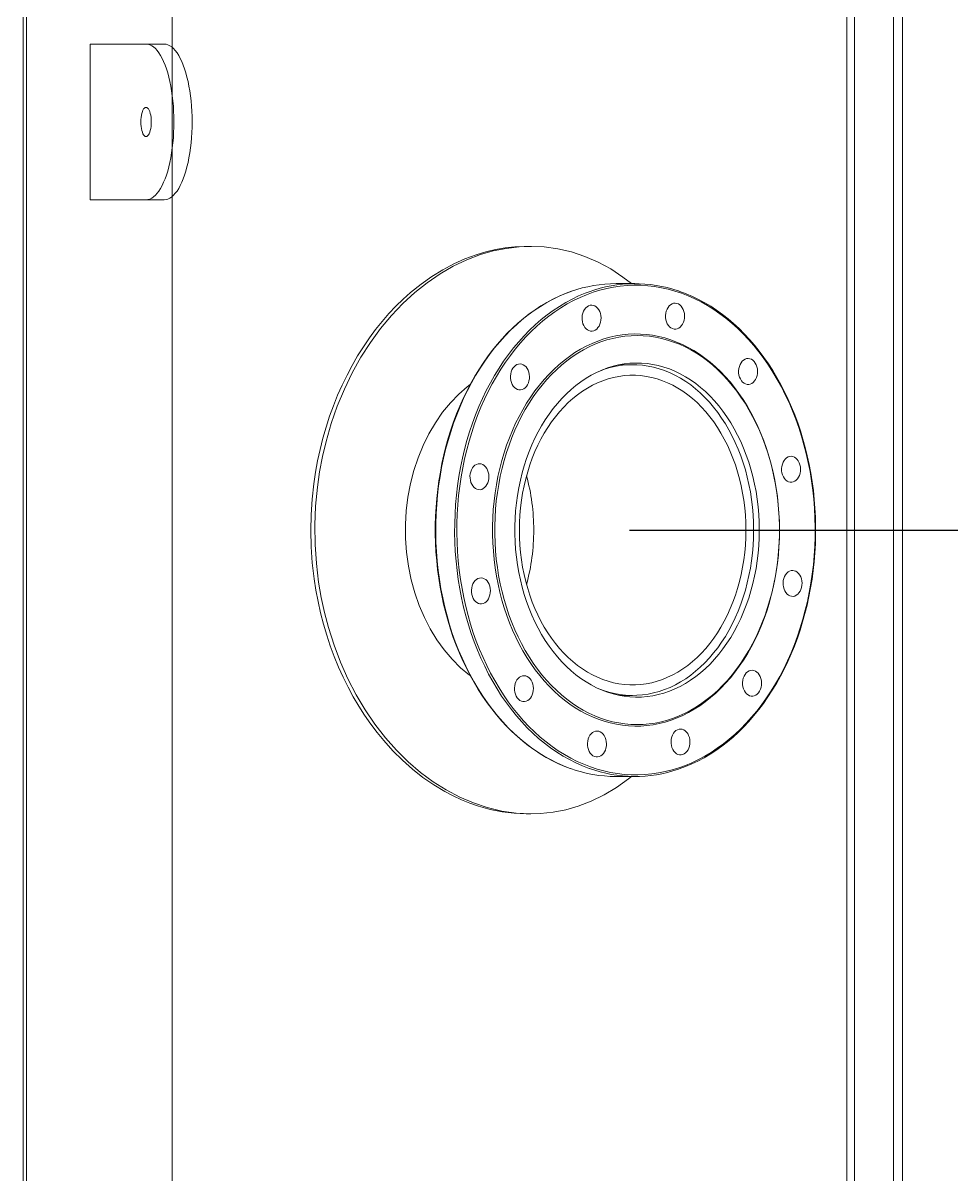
# Model space of a CAD drawing. Header units: inches. Extents: x 0 to 4731, y 0 to 1632.
# Drawn here: x 1205.2 to 1241.01, y 552.18 to 596.59 of the extents above; entities that cross this region are included whole.
import ezdxf

# ---------------------------------------------------------------- set-up
doc = ezdxf.new("R2010")
doc.units = ezdxf.units.IN
doc.header["$LTSCALE"] = 48
doc.header["$MEASUREMENT"] = 0
doc.linetypes.add('CENTER', pattern=[2, 1.25, -0.25, 0.25, -0.25])
doc.layers.add('AM_7', color=142, linetype='CENTER', lineweight=25)
doc.layers.add('Equipment-AM_0', color=7, linetype='Continuous', lineweight=50)

msp = doc.modelspace()

# ---------------------------------------------------------------- linework, layer by layer
at = {"layer": 'AM_7', "ltscale": 0.25}
msp.add_line((1228.585958, 577.045057), (1365.68649, 576.978808), dxfattribs=at)
at = {"layer": 'Equipment-AM_0', "lineweight": 18}
for p, q in [((1205.203773, 509.030171), (1205.203773, 652.530171)), ((1205.334577, 509.030171), (1205.334577, 652.530171)), ((1210.954731, 509.030171), (1210.954731, 652.530171)), ((1236.95446, 522.540429), (1236.95446, 652.530171)), ((1237.253451, 522.42818), (1237.253451, 652.530171)), ((1238.761957, 521.454667), (1238.761957, 652.530171)), ((1239.110139, 521.113867), (1239.110139, 652.530171)), ((1207.794561, 589.780171), (1207.794561, 595.780171)), ((1207.794561, 595.780171), (1209.944769, 595.780171)), ((1210.644955, 595.780171), (1209.944769, 595.780171)), ((1209.944769, 589.780171), (1207.794561, 589.780171)), ((1210.644955, 589.780171), (1209.944769, 589.780171)), ((1224.598182, 587.982473), (1224.525021, 587.981993)), ((1224.525021, 587.981993), (1224.695276, 587.981993)), ((1224.768582, 587.982552), (1224.598182, 587.982552)), ((1224.781198, 587.982556), (1224.610773, 587.982556)), ((1224.781189, 587.982556), (1224.695276, 587.981993)), ((1228.790865, 586.545057), (1228.061484, 586.545057)), ((1228.702249, 583.420057), (1228.204893, 583.420057)), ((1228.204893, 570.670057), (1228.702249, 570.670057)), ((1228.061484, 567.545057), (1228.790865, 567.545057)), ((1224.602165, 566.107559), (1224.606244, 566.107557)), ((1224.77666, 566.107557), (1224.606244, 566.107557))]:
    msp.add_line(p, q, dxfattribs=at)
at = {"layer": 'Equipment-AM_0', "lineweight": 18, "flags": 128}
for points in [[(1209.944769, 595.780171), (1210.018137, 595.773177), (1210.091162, 595.752229), (1210.163506, 595.717423), (1210.234829, 595.668923), (1210.3048, 595.606953), (1210.373092, 595.531805), (1210.439387, 595.443826), (1210.503376, 595.343429), (1210.56476, 595.23108), (1210.623254, 595.107305), (1210.678585, 594.972679), (1210.730494, 594.82783), (1210.778739, 594.673435), (1210.823097, 594.510212), (1210.863359, 594.338923), (1210.899338, 594.160366), (1210.930867, 593.975374), (1210.957798, 593.78481), (1210.980005, 593.589561), (1210.997386, 593.390539), (1211.009859, 593.188671), (1211.017367, 592.984898), (1211.019873, 592.780171), (1211.017367, 592.575443), (1211.009859, 592.371671), (1210.997386, 592.169803), (1210.980005, 591.97078), (1210.957798, 591.775532), (1210.930867, 591.584967), (1210.899338, 591.399976), (1210.863359, 591.221419), (1210.823097, 591.05013), (1210.778739, 590.886907), (1210.730494, 590.732511), (1210.678585, 590.587663), (1210.623254, 590.453037), (1210.56476, 590.329261), (1210.503376, 590.216912), (1210.439387, 590.116515), (1210.373092, 590.028537), (1210.3048, 589.953388), (1210.234829, 589.891419), (1210.163506, 589.842918), (1210.091162, 589.808113), (1210.018137, 589.787164), (1209.944769, 589.780171)], [(1210.644955, 595.780171), (1210.718322, 595.773177), (1210.791348, 595.752229), (1210.863691, 595.717423), (1210.935014, 595.668923), (1211.004985, 595.606953), (1211.073277, 595.531805), (1211.139572, 595.443826), (1211.203561, 595.343429), (1211.264946, 595.23108), (1211.32344, 595.107305), (1211.37877, 594.972679), (1211.430679, 594.82783), (1211.478925, 594.673435), (1211.523282, 594.510212), (1211.563544, 594.338923), (1211.599523, 594.160366), (1211.631052, 593.975374), (1211.657983, 593.78481), (1211.680191, 593.589561), (1211.697572, 593.390539), (1211.710045, 593.188671), (1211.717552, 592.984898), (1211.720058, 592.780171), (1211.717552, 592.575443), (1211.710045, 592.371671), (1211.697572, 592.169803), (1211.680191, 591.97078), (1211.657983, 591.775532), (1211.631052, 591.584967), (1211.599523, 591.399976), (1211.563544, 591.221419), (1211.523282, 591.05013), (1211.478925, 590.886907), (1211.430679, 590.732511), (1211.37877, 590.587663), (1211.32344, 590.453037), (1211.264946, 590.329261), (1211.203561, 590.216912), (1211.139572, 590.116515), (1211.073277, 590.028537), (1211.004985, 589.953388), (1210.935014, 589.891419), (1210.863691, 589.842918), (1210.791348, 589.808113), (1210.718322, 589.787164), (1210.644955, 589.780171)], [(1209.743187, 592.780171), (1209.745669, 592.868165), (1209.753053, 592.953993), (1209.765158, 593.03554), (1209.781686, 593.1108), (1209.802229, 593.177918), (1209.826282, 593.235243), (1209.853253, 593.281362), (1209.882477, 593.31514), (1209.913235, 593.335745), (1209.944769, 593.342671), (1209.976304, 593.335745), (1210.007061, 593.31514), (1210.036285, 593.281362), (1210.063256, 593.235243), (1210.087309, 593.177918), (1210.107852, 593.1108), (1210.12438, 593.03554), (1210.136485, 592.953993), (1210.143869, 592.868165), (1210.146351, 592.780171), (1210.143869, 592.692176), (1210.136485, 592.606349), (1210.12438, 592.524801), (1210.107852, 592.449541), (1210.087309, 592.382423), (1210.063256, 592.325099), (1210.036285, 592.27898), (1210.007061, 592.245201), (1209.976304, 592.224596), (1209.944769, 592.217671), (1209.913235, 592.224596), (1209.882477, 592.245201), (1209.853253, 592.27898), (1209.826282, 592.325099), (1209.802229, 592.382423), (1209.781686, 592.449541), (1209.765158, 592.524801), (1209.753053, 592.606349), (1209.745669, 592.692176), (1209.743187, 592.780171)], [(1224.525021, 587.981993), (1224.154644, 587.965146), (1223.783468, 587.924846), (1223.412718, 587.861216), (1223.039973, 587.773498), (1222.669355, 587.662386), (1222.235173, 587.501141), (1221.806244, 587.307928), (1221.384628, 587.083663), (1220.959582, 586.820914), (1220.544578, 586.526483), (1220.141754, 586.201834), (1219.857037, 585.947094), (1219.57991, 585.677206), (1219.309075, 585.39062), (1219.046997, 585.089657), (1218.795904, 584.777027), (1218.554444, 584.451261), (1218.321552, 584.110523), (1218.099375, 583.757612), (1217.889768, 583.395661), (1217.691587, 583.022914), (1217.504003, 582.637324), (1217.328795, 582.242085), (1217.167392, 581.840667), (1217.018881, 581.431082), (1216.882692, 581.01112), (1216.760157, 580.584309), (1216.652244, 580.154356), (1216.558283, 579.719101), (1216.477985, 579.276224), (1216.412198, 578.829487), (1216.347542, 578.231374), (1216.308942, 577.629177), (1216.296596, 577.025657), (1216.311436, 576.404755), (1216.354058, 575.785423), (1216.424235, 575.170664), (1216.492572, 574.726838), (1216.575248, 574.286984), (1216.672829, 573.848861), (1216.784564, 573.416285), (1216.909316, 572.992923), (1217.047536, 572.57649), (1217.20005, 572.164906), (1217.365613, 571.761778), (1217.542624, 571.370481), (1217.731812, 570.988877), (1217.934225, 570.61509), (1218.14818, 570.252429), (1218.371666, 569.90389), (1218.605663, 569.567535), (1218.851439, 569.241758), (1219.106909, 568.929473), (1219.460445, 568.536475), (1219.829239, 568.16915), (1220.211455, 567.829188), (1220.617739, 567.508863), (1221.036025, 567.219143), (1221.464139, 566.961456), (1221.780802, 566.794685), (1222.101447, 566.645471), (1222.427762, 566.513237), (1222.756903, 566.399309), (1223.212759, 566.272997), (1223.671222, 566.182062), (1224.136973, 566.126382), (1224.602165, 566.107559)], [(1224.695276, 587.981993), (1224.324899, 587.965202), (1223.828048, 587.906094), (1223.331961, 587.805358), (1222.839566, 587.663591), (1222.310951, 587.463152), (1221.789306, 587.214692), (1221.27828, 586.920223), (1220.781522, 586.581754), (1220.30268, 586.201294), (1219.842393, 585.778488), (1219.401704, 585.314557), (1218.9837, 584.812876), (1218.591467, 584.276822), (1218.228093, 583.709771), (1217.893848, 583.11054), (1217.590035, 582.481491), (1217.318746, 581.827052), (1217.082068, 581.151648), (1216.882091, 580.459708), (1216.745642, 579.879165), (1216.634495, 579.289431), (1216.549247, 578.693227), (1216.481527, 577.964872), (1216.452597, 577.229869), (1216.46238, 576.493203), (1216.510802, 575.759856), (1216.597786, 575.034813), (1216.69833, 574.444737), (1216.824349, 573.862176), (1216.975179, 573.289795), (1217.19151, 572.61029), (1217.443592, 571.948668), (1217.729256, 571.309201), (1218.046328, 570.696161), (1218.392638, 570.113821), (1218.769367, 569.561023), (1219.174127, 569.040488), (1219.603743, 568.555479), (1220.055038, 568.10926), (1220.524838, 567.705096), (1221.013203, 567.34344), (1221.518476, 567.024901), (1222.036937, 566.751347), (1222.564867, 566.524645), (1223.098547, 566.346663), (1223.656179, 566.214214), (1224.216945, 566.134318), (1224.77666, 566.107557)], [(1224.799392, 587.982513), (1224.784438, 587.982552), (1224.781189, 587.982556)], [(1228.654419, 586.545057), (1228.328022, 586.800836), (1227.856053, 587.111967), (1227.3677, 587.3765), (1226.86331, 587.594756), (1226.346268, 587.76556), (1225.819962, 587.887739), (1225.287776, 587.960117), (1224.799392, 587.982513)], [(1226.335011, 586.248514), (1226.110421, 586.165219), (1225.869643, 586.063027), (1225.631726, 585.949018), (1225.396984, 585.823339), (1225.165725, 585.686153), (1224.938254, 585.537638), (1224.71487, 585.377987), (1224.495868, 585.207409), (1224.281538, 585.026127), (1224.072162, 584.834379), (1223.868017, 584.632418), (1223.669371, 584.420509), (1223.476486, 584.198931), (1223.289615, 583.967976), (1223.109005, 583.727949), (1222.934891, 583.479165), (1222.767503, 583.221952), (1222.607058, 582.95665), (1222.453767, 582.683606), (1222.307829, 582.40318), (1222.169435, 582.11574), (1222.038765, 581.821664), (1221.915989, 581.521338), (1221.801266, 581.215155), (1221.694746, 580.903518), (1221.596567, 580.586834), (1221.506856, 580.265519), (1221.42573, 579.939992), (1221.353293, 579.61068), (1221.289639, 579.278013), (1221.234851, 578.942428), (1221.189001, 578.604361), (1221.152146, 578.264257), (1221.124335, 577.922558), (1221.105605, 577.579712), (1221.095978, 577.236167), (1221.095469, 576.892372), (1221.104076, 576.548776), (1221.121791, 576.205828), (1221.148588, 575.863976), (1221.184435, 575.523667), (1221.229283, 575.185347), (1221.283077, 574.849456), (1221.345745, 574.516435), (1221.417207, 574.186719), (1221.497371, 573.860738), (1221.586133, 573.53892), (1221.683377, 573.221685), (1221.788979, 572.909448), (1221.902801, 572.602619), (1222.024696, 572.3016), (1222.154506, 572.006784), (1222.292063, 571.718559), (1222.437188, 571.437303), (1222.589692, 571.163386), (1222.749378, 570.897168), (1222.916037, 570.638998), (1223.089453, 570.389217), (1223.269398, 570.148154), (1223.455638, 569.916127), (1223.647929, 569.693442), (1223.846018, 569.480394), (1224.049647, 569.277263), (1224.258545, 569.084318), (1224.472439, 568.901815), (1224.691046, 568.729994), (1224.914077, 568.569082), (1225.141236, 568.419291), (1225.372223, 568.280819), (1225.606731, 568.153846), (1225.84445, 568.038539), (1226.085065, 567.935047), (1226.299623, 567.854281)], [(1226.343824, 586.250423), (1226.14558, 586.177043), (1225.891064, 586.070044), (1225.639734, 585.9498), (1225.391958, 585.816487), (1225.148099, 585.6703), (1224.908517, 585.511455), (1224.673562, 585.340184), (1224.443579, 585.156738), (1224.218906, 584.961388), (1223.999873, 584.754419), (1223.7868, 584.536136), (1223.580001, 584.306859), (1223.37978, 584.066924), (1223.186429, 583.816683), (1223.000233, 583.556505), (1222.821466, 583.286769), (1222.650388, 583.007873), (1222.487253, 582.720226), (1222.332298, 582.42425), (1222.185752, 582.120379), (1222.047829, 581.809059), (1221.918732, 581.490748), (1221.79865, 581.165912), (1221.68776, 580.835028), (1221.586224, 580.498581), (1221.494191, 580.157066), (1221.411797, 579.810984), (1221.339162, 579.460843), (1221.276394, 579.107156), (1221.223583, 578.750442), (1221.180808, 578.391226), (1221.148131, 578.030034), (1221.1256, 577.667396), (1221.113249, 577.303845), (1221.111095, 576.939914), (1221.119142, 576.576138), (1221.137378, 576.213049), (1221.165776, 575.851182), (1221.204294, 575.491067), (1221.252876, 575.133233), (1221.311451, 574.778204), (1221.379932, 574.426502), (1221.45822, 574.078644), (1221.546198, 573.735139), (1221.643739, 573.396492), (1221.750699, 573.0632), (1221.86692, 572.735751), (1221.992233, 572.414627), (1222.126454, 572.100299), (1222.269384, 571.793228), (1222.420816, 571.493865), (1222.580526, 571.202649), (1222.74828, 570.920007), (1222.923832, 570.646355), (1223.106924, 570.382094), (1223.297288, 570.127612), (1223.494644, 569.883282), (1223.698702, 569.649462), (1223.909163, 569.426497), (1224.125719, 569.214713), (1224.34805, 569.014422), (1224.575832, 568.825916), (1224.808729, 568.649473), (1225.0464, 568.485352), (1225.288497, 568.333793), (1225.534663, 568.195019), (1225.784537, 568.069234), (1226.037753, 567.956622), (1226.293939, 567.857349), (1226.308543, 567.852124)], [(1222.109313, 574.426502), (1222.040832, 574.778204), (1221.982257, 575.133233), (1221.933675, 575.491067), (1221.895157, 575.851182), (1221.866759, 576.213049), (1221.848523, 576.576138), (1221.840476, 576.939914), (1221.84263, 577.303845), (1221.854981, 577.667396), (1221.877512, 578.030034), (1221.910189, 578.391226), (1221.952964, 578.750442), (1222.005775, 579.107156), (1222.068544, 579.460843), (1222.141178, 579.810984), (1222.223572, 580.157066), (1222.315605, 580.498581), (1222.417141, 580.835028), (1222.528031, 581.165912), (1222.648113, 581.490748), (1222.77721, 581.809059), (1222.915133, 582.120379), (1223.061679, 582.42425), (1223.216634, 582.720226), (1223.37977, 583.007873), (1223.550847, 583.286769), (1223.729615, 583.556505), (1223.91581, 583.816683), (1224.109161, 584.066924), (1224.309383, 584.306859), (1224.516181, 584.536136), (1224.729254, 584.754419), (1224.948287, 584.961388), (1225.17296, 585.156738), (1225.402943, 585.340184), (1225.637898, 585.511455), (1225.877481, 585.6703), (1226.121339, 585.816487), (1226.369115, 585.9498), (1226.620445, 586.070044), (1226.874961, 586.177043), (1227.030203, 586.235234)], [(1222.192413, 574.443041), (1222.270206, 574.097379), (1222.357629, 573.756044), (1222.454553, 573.419536), (1222.560837, 573.088348), (1222.676325, 572.762968), (1222.800846, 572.443872), (1222.934219, 572.131529), (1223.076247, 571.826398), (1223.226722, 571.528925), (1223.385424, 571.239548), (1223.552118, 570.958692), (1223.726562, 570.686768), (1223.908497, 570.424176), (1224.097659, 570.171301), (1224.293768, 569.928514), (1224.496538, 569.696171), (1224.70567, 569.474615), (1224.920857, 569.264168), (1225.141785, 569.065142), (1225.368128, 568.877826), (1225.599554, 568.702498), (1225.835724, 568.539413), (1226.076291, 568.388812), (1226.320903, 568.250914), (1226.569199, 568.125924), (1226.820816, 568.014023), (1227.075384, 567.915377), (1227.33253, 567.83013), (1227.591876, 567.758407), (1227.853042, 567.700313), (1228.115645, 567.655934), (1228.379298, 567.625335), (1228.643615, 567.608561), (1228.908209, 567.605636), (1229.17269, 567.616564), (1229.436672, 567.641331), (1229.699765, 567.679898), (1229.961584, 567.73221), (1230.221745, 567.79819), (1230.479867, 567.877742), (1230.735569, 567.970747), (1230.988477, 568.07707), (1231.23822, 568.196555), (1231.484432, 568.329027), (1231.72675, 568.47429), (1231.964819, 568.632132), (1232.19829, 568.802321), (1232.42682, 568.984608), (1232.650074, 569.178725), (1232.867724, 569.384386), (1233.079451, 569.60129), (1233.284944, 569.82912), (1233.483901, 570.067539), (1233.67603, 570.316199), (1233.86105, 570.574735), (1234.038689, 570.842767), (1234.208686, 571.119901), (1234.370791, 571.405732), (1234.524767, 571.699838), (1234.670388, 572.00179), (1234.80744, 572.311144), (1234.935722, 572.627445), (1235.055045, 572.950229), (1235.165235, 573.279024), (1235.266129, 573.613345), (1235.357581, 573.952703), (1235.439454, 574.296599), (1235.51163, 574.64453), (1235.574003, 574.995983), (1235.62648, 575.350444), (1235.668985, 575.707391), (1235.701455, 576.066302), (1235.723844, 576.426649), (1235.736117, 576.787904), (1235.738257, 577.149537), (1235.730261, 577.511016), (1235.71214, 577.871811), (1235.683922, 578.231392), (1235.645647, 578.589233), (1235.597371, 578.944807), (1235.539167, 579.297594), (1235.471118, 579.647074), (1235.393325, 579.992735), (1235.305902, 580.334071), (1235.208977, 580.670579), (1235.102693, 581.001766), (1234.987206, 581.327147), (1234.862684, 581.646243), (1234.729311, 581.958585), (1234.587283, 582.263717), (1234.436808, 582.56119), (1234.278107, 582.850566), (1234.111412, 583.131423), (1233.936969, 583.403347), (1233.755033, 583.665939), (1233.565872, 583.918814), (1233.369762, 584.161601), (1233.166993, 584.393943), (1232.957861, 584.6155), (1232.742673, 584.825946), (1232.521746, 585.024973), (1232.295403, 585.212288), (1232.063976, 585.387617), (1231.827806, 585.550702), (1231.587239, 585.701303), (1231.342628, 585.8392), (1231.094332, 585.964191), (1230.842715, 586.076092), (1230.588147, 586.174738), (1230.331001, 586.259985), (1230.071654, 586.331708), (1229.810488, 586.389802), (1229.547886, 586.434181), (1229.284233, 586.46478), (1229.019915, 586.481554), (1228.755321, 586.484479), (1228.49084, 586.473551), (1228.226859, 586.448784), (1227.963766, 586.410217), (1227.701946, 586.357904), (1227.441785, 586.291924), (1227.183664, 586.212373), (1226.927962, 586.119368), (1226.675053, 586.013045), (1226.42531, 585.89356), (1226.179099, 585.761088), (1225.936781, 585.615825), (1225.698712, 585.457983), (1225.46524, 585.287793), (1225.23671, 585.105507), (1225.013456, 584.91139), (1224.795806, 584.705729), (1224.584079, 584.488824), (1224.378587, 584.260995), (1224.179629, 584.022575), (1223.9875, 583.773915), (1223.80248, 583.51538), (1223.624842, 583.247348), (1223.454845, 582.970214), (1223.292739, 582.684383), (1223.138763, 582.390276), (1222.993143, 582.088324), (1222.856091, 581.778971), (1222.727809, 581.46267), (1222.608486, 581.139885), (1222.498296, 580.811091), (1222.397401, 580.47677), (1222.30595, 580.137412), (1222.224076, 579.793515), (1222.1519, 579.445585), (1222.089528, 579.094132), (1222.037051, 578.739671), (1221.994546, 578.382724), (1221.962075, 578.023813), (1221.939687, 577.663465), (1221.927414, 577.30221), (1221.925274, 576.940578), (1221.93327, 576.579099), (1221.95139, 576.218304), (1221.979609, 575.858722), (1222.017884, 575.500882), (1222.066159, 575.145307), (1222.124364, 574.792521), (1222.192413, 574.443041)], [(1230.475535, 567.827307), (1230.498602, 567.834652), (1230.741928, 567.924896), (1230.982707, 568.027088), (1231.220623, 568.141097), (1231.455366, 568.266775), (1231.686625, 568.403961), (1231.914096, 568.552477), (1232.13748, 568.712128), (1232.356481, 568.882706), (1232.570811, 569.063988), (1232.780187, 569.255735), (1232.984333, 569.457697), (1233.182979, 569.669606), (1233.375864, 569.891184), (1233.562734, 570.122139), (1233.743345, 570.362166), (1233.917458, 570.61095), (1234.084847, 570.868162), (1234.245292, 571.133465), (1234.398583, 571.406509), (1234.544521, 571.686935), (1234.682915, 571.974374), (1234.813585, 572.268451), (1234.936361, 572.568777), (1235.051083, 572.874959), (1235.157603, 573.186597), (1235.255782, 573.503281), (1235.345493, 573.824596), (1235.42662, 574.150123), (1235.499057, 574.479435), (1235.562711, 574.812101), (1235.617498, 575.147687), (1235.663349, 575.485753), (1235.700204, 575.825858), (1235.728014, 576.167557), (1235.746745, 576.510402), (1235.756371, 576.853948), (1235.756881, 577.197743), (1235.748273, 577.541339), (1235.730559, 577.884287), (1235.703761, 578.226139), (1235.667915, 578.566447), (1235.623066, 578.904768), (1235.569273, 579.240658), (1235.506604, 579.573679), (1235.435142, 579.903396), (1235.354978, 580.229377), (1235.266217, 580.551195), (1235.168972, 580.86843), (1235.063371, 581.180666), (1234.949549, 581.487495), (1234.827654, 581.788515), (1234.697844, 582.08333), (1234.560287, 582.371555), (1234.415162, 582.652811), (1234.262657, 582.926729), (1234.102972, 583.192947), (1233.936312, 583.451117), (1233.762897, 583.700898), (1233.582952, 583.94196), (1233.396712, 584.173987), (1233.204421, 584.396672), (1233.006331, 584.609721), (1232.802703, 584.812852), (1232.593804, 585.005797), (1232.37991, 585.1883), (1232.161303, 585.360121), (1231.938273, 585.521033), (1231.711114, 585.670823), (1231.480127, 585.809296), (1231.245619, 585.936269), (1231.0079, 586.051576), (1230.767285, 586.155068), (1230.524092, 586.246612), (1230.467494, 586.264939)], [(1229.984653, 585.154752), (1229.97267, 585.237962), (1229.971148, 585.322742), (1229.980131, 585.406655), (1229.999361, 585.487285), (1230.028285, 585.562314), (1230.06607, 585.629583), (1230.111629, 585.687157), (1230.163652, 585.733379), (1230.220643, 585.76692), (1230.280961, 585.786814), (1230.342871, 585.792491), (1230.404593, 585.783785), (1230.46435, 585.760948), (1230.520424, 585.724637), (1230.571202, 585.675896), (1230.615222, 585.616128), (1230.651219, 585.547051), (1230.678156, 585.470654), (1230.695259, 585.389133), (1230.702036, 585.304834), (1230.698292, 585.220183), (1230.684134, 585.137614), (1230.65997, 585.059503), (1230.626496, 584.988097), (1230.584673, 584.92545), (1230.535705, 584.873364), (1230.481001, 584.833339), (1230.422135, 584.806524), (1230.3608, 584.793692), (1230.29876, 584.795212), (1230.237801, 584.811041), (1230.179676, 584.840721), (1230.126057, 584.883401), (1230.078487, 584.937852), (1230.038334, 585.002508), (1230.006753, 585.075508), (1229.984653, 585.154752)], [(1226.765875, 585.077963), (1226.753891, 585.161173), (1226.752369, 585.245953), (1226.761353, 585.329865), (1226.780583, 585.410496), (1226.809506, 585.485525), (1226.847291, 585.552794), (1226.892851, 585.610367), (1226.944874, 585.656589), (1227.001864, 585.69013), (1227.062182, 585.710025), (1227.124092, 585.715701), (1227.185814, 585.706996), (1227.245572, 585.684159), (1227.301646, 585.647848), (1227.352423, 585.599107), (1227.396443, 585.539339), (1227.43244, 585.470262), (1227.459377, 585.393864), (1227.476481, 585.312344), (1227.483258, 585.228045), (1227.479513, 585.143394), (1227.465356, 585.060825), (1227.441192, 584.982714), (1227.407717, 584.911308), (1227.365894, 584.848661), (1227.316926, 584.796575), (1227.262223, 584.756549), (1227.203357, 584.729735), (1227.142021, 584.716903), (1227.079982, 584.718423), (1227.019023, 584.734251), (1226.960898, 584.763932), (1226.907279, 584.806612), (1226.859708, 584.861063), (1226.819555, 584.925718), (1226.787974, 584.998718), (1226.765875, 585.077963)], [(1223.514657, 574.961239), (1223.454365, 575.273665), (1223.403896, 575.589327), (1223.363341, 575.907648), (1223.332776, 576.228047), (1223.312255, 576.549938), (1223.301817, 576.872733), (1223.30148, 577.195844), (1223.311246, 577.518679), (1223.331095, 577.840648), (1223.360992, 578.161165), (1223.400883, 578.479643), (1223.450693, 578.7955), (1223.510334, 579.10816), (1223.579694, 579.417051), (1223.658649, 579.721609), (1223.747053, 580.021278), (1223.844745, 580.315511), (1223.951547, 580.603769), (1224.067263, 580.885527), (1224.191683, 581.16027), (1224.324578, 581.427495), (1224.465706, 581.686716), (1224.61481, 581.937457), (1224.771617, 582.179262), (1224.93584, 582.411689), (1225.10718, 582.634312), (1225.285323, 582.846725), (1225.469945, 583.048541), (1225.660707, 583.239391), (1225.857262, 583.418926), (1226.05925, 583.586817), (1226.266303, 583.742759), (1226.478042, 583.886467), (1226.694081, 584.017677), (1226.914024, 584.136151), (1227.137471, 584.241672), (1227.364012, 584.334048), (1227.593234, 584.413108), (1227.824719, 584.47871), (1228.058043, 584.530733), (1228.292781, 584.569082), (1228.528503, 584.593687), (1228.764779, 584.604503), (1229.001178, 584.601511), (1229.237267, 584.584715), (1229.472615, 584.554148), (1229.706793, 584.509863), (1229.939372, 584.451943), (1230.169928, 584.380493), (1230.39804, 584.295644), (1230.623291, 584.19755), (1230.845269, 584.086391), (1231.063569, 583.96237), (1231.277793, 583.825713), (1231.487548, 583.67667), (1231.692452, 583.515514), (1231.892131, 583.342538), (1232.086219, 583.158059), (1232.274362, 582.962413), (1232.456218, 582.755958), (1232.631452, 582.539072), (1232.799746, 582.31215), (1232.960791, 582.075606), (1233.114294, 581.829873), (1233.259975, 581.575401), (1233.397566, 581.312652), (1233.526817, 581.042108), (1233.647492, 580.764263), (1233.759371, 580.479625), (1233.862248, 580.188712), (1233.955936, 579.892057), (1234.040264, 579.590202), (1234.115078, 579.283697), (1234.180241, 578.973103), (1234.235634, 578.658987), (1234.281157, 578.341923), (1234.316724, 578.02249), (1234.342273, 577.701272), (1234.357756, 577.378855), (1234.363145, 577.055829), (1234.35843, 576.732782), (1234.343619, 576.410306), (1234.31874, 576.08899), (1234.283838, 575.76942), (1234.238977, 575.45218), (1234.184239, 575.13785), (1234.119724, 574.827003), (1234.045549, 574.520208), (1233.961851, 574.218026), (1233.868782, 573.921007), (1233.766511, 573.629695), (1233.655227, 573.344622), (1233.535132, 573.066308), (1233.406445, 572.795262), (1233.269402, 572.531979), (1233.124253, 572.276939), (1232.971262, 572.03061), (1232.810711, 571.79344), (1232.642891, 571.565863), (1232.468109, 571.348295), (1232.286686, 571.141133), (1232.098951, 570.944755), (1231.905248, 570.759521), (1231.705931, 570.585768), (1231.501363, 570.423814), (1231.29192, 570.273955), (1231.077982, 570.136465), (1230.859941, 570.011594), (1230.638196, 569.899571), (1230.41315, 569.8006), (1230.185217, 569.714863), (1229.95481, 569.642515), (1229.722353, 569.58369), (1229.488268, 569.538494), (1229.252985, 569.507009), (1229.016932, 569.489294), (1228.78054, 569.485382), (1228.544242, 569.495278), (1228.30847, 569.518965), (1228.073653, 569.556399), (1227.840221, 569.607513), (1227.608601, 569.672213), (1227.379215, 569.750381), (1227.152482, 569.841873), (1226.928816, 569.946523), (1226.708627, 570.06414), (1226.492315, 570.194509), (1226.280278, 570.337391), (1226.072901, 570.492526), (1225.870563, 570.659631), (1225.673635, 570.838399), (1225.482475, 571.028505), (1225.297433, 571.229601), (1225.118848, 571.44132), (1224.947045, 571.663275), (1224.782338, 571.895061), (1224.625027, 572.136254), (1224.475401, 572.386414), (1224.333733, 572.645084), (1224.200281, 572.911791), (1224.075289, 573.186048), (1223.958986, 573.467354), (1223.851584, 573.755195), (1223.753279, 574.049046), (1223.66425, 574.34837), (1223.584661, 574.652619), (1223.514657, 574.961239)], [(1234.147575, 579.112338), (1234.077617, 579.420591), (1233.998021, 579.724445), (1233.908934, 580.023337), (1233.810521, 580.316715), (1233.702965, 580.604034), (1233.586464, 580.884763), (1233.461234, 581.158381), (1233.327506, 581.424383), (1233.18553, 581.682275), (1233.035567, 581.93158), (1232.877896, 582.171836), (1232.712807, 582.402599), (1232.540608, 582.62344), (1232.361616, 582.833952), (1232.176164, 583.033744), (1231.984594, 583.222447), (1231.787262, 583.39971), (1231.584533, 583.565206), (1231.376782, 583.718628), (1231.164393, 583.859693), (1230.947761, 583.988138), (1230.727287, 584.103726), (1230.503378, 584.206243), (1230.276449, 584.295499), (1230.046921, 584.371329), (1229.815219, 584.433593), (1229.581771, 584.482175), (1229.34701, 584.516985), (1229.111371, 584.537958), (1228.875289, 584.545057), (1228.639203, 584.538267), (1228.403549, 584.517601), (1228.168764, 584.483098), (1227.935282, 584.434822), (1227.703536, 584.372861), (1227.473955, 584.297331), (1227.246964, 584.208371), (1227.022983, 584.106147), (1226.802428, 583.990847), (1226.585706, 583.862685), (1226.37322, 583.721898), (1226.165361, 583.568748), (1225.962516, 583.403517), (1225.76506, 583.226512), (1225.573358, 583.03806), (1225.387766, 582.83851), (1225.208627, 582.628232), (1225.036274, 582.407616), (1224.871024, 582.177069), (1224.713184, 581.937019), (1224.563047, 581.68791), (1224.42089, 581.430204), (1224.286977, 581.164377), (1224.161556, 580.890922), (1224.044858, 580.610346), (1223.9371, 580.323168), (1223.838482, 580.029919), (1223.749186, 579.731143), (1223.669378, 579.427393), (1223.599205, 579.119231), (1223.538797, 578.807229), (1223.488266, 578.491963), (1223.447706, 578.174018), (1223.417191, 577.853983), (1223.396779, 577.53245), (1223.386507, 577.210014), (1223.386394, 576.887272), (1223.396441, 576.564823), (1223.416628, 576.243263), (1223.446918, 575.923188), (1223.487256, 575.60519), (1223.537566, 575.289858), (1223.597756, 574.977777), (1223.667713, 574.669524), (1223.747309, 574.36567), (1223.836396, 574.066777), (1223.934809, 573.7734), (1224.042365, 573.486081), (1224.158867, 573.205352), (1224.284097, 572.931734), (1224.417824, 572.665732), (1224.5598, 572.40784), (1224.709763, 572.158535), (1224.867435, 571.918279), (1225.032523, 571.687516), (1225.204722, 571.466674), (1225.383714, 571.256162), (1225.569166, 571.05637), (1225.760736, 570.867668), (1225.958068, 570.690405), (1226.160798, 570.524909), (1226.368549, 570.371486), (1226.580937, 570.230422), (1226.797569, 570.101977), (1227.018043, 569.986389), (1227.241952, 569.883872), (1227.468881, 569.794615), (1227.698409, 569.718785), (1227.930111, 569.656522), (1228.163559, 569.60794), (1228.39832, 569.57313), (1228.63396, 569.552157), (1228.870041, 569.545058), (1229.106127, 569.551848), (1229.341781, 569.572514), (1229.576567, 569.607017), (1229.810048, 569.655293), (1230.041794, 569.717254), (1230.271375, 569.792784), (1230.498366, 569.881743), (1230.722347, 569.983968), (1230.942902, 570.099268), (1231.159624, 570.22743), (1231.372111, 570.368216), (1231.579969, 570.521367), (1231.782814, 570.686598), (1231.98027, 570.863603), (1232.171972, 571.052055), (1232.357564, 571.251605), (1232.536703, 571.461883), (1232.709057, 571.682499), (1232.874306, 571.913046), (1233.032146, 572.153096), (1233.182283, 572.402205), (1233.32444, 572.659911), (1233.458353, 572.925738), (1233.583775, 573.199192), (1233.700472, 573.479769), (1233.80823, 573.766947), (1233.906848, 574.060196), (1233.996144, 574.358972), (1234.075952, 574.662722), (1234.146126, 574.970883), (1234.206534, 575.282886), (1234.257064, 575.598151), (1234.297624, 575.916096), (1234.328139, 576.236132), (1234.348551, 576.557665), (1234.358823, 576.880101), (1234.358936, 577.202843), (1234.348889, 577.525292), (1234.328702, 577.846852), (1234.298412, 578.166927), (1234.258074, 578.484925), (1234.207764, 578.800256), (1234.147575, 579.112338)], [(1232.800289, 583.021627), (1232.788306, 583.104836), (1232.786784, 583.189617), (1232.795767, 583.273529), (1232.814997, 583.35416), (1232.843921, 583.429189), (1232.881706, 583.496458), (1232.927265, 583.554031), (1232.979288, 583.600253), (1233.036279, 583.633794), (1233.096597, 583.653689), (1233.158507, 583.659365), (1233.220229, 583.65066), (1233.279986, 583.627823), (1233.33606, 583.591512), (1233.386838, 583.542771), (1233.430858, 583.483002), (1233.466855, 583.413926), (1233.493792, 583.337528), (1233.510895, 583.256008), (1233.517672, 583.171709), (1233.513928, 583.087058), (1233.49977, 583.004489), (1233.475606, 582.926378), (1233.442132, 582.854971), (1233.400309, 582.792324), (1233.351341, 582.740239), (1233.296637, 582.700213), (1233.237771, 582.673399), (1233.176436, 582.660567), (1233.114396, 582.662087), (1233.053437, 582.677915), (1232.995312, 582.707596), (1232.941693, 582.750276), (1232.894123, 582.804727), (1232.85397, 582.869382), (1232.822389, 582.942382), (1232.800289, 583.021627)], [(1224.006423, 582.811835), (1223.994439, 582.895044), (1223.992917, 582.979825), (1224.001901, 583.063737), (1224.021131, 583.144368), (1224.050054, 583.219396), (1224.087839, 583.286665), (1224.133399, 583.344239), (1224.185422, 583.390461), (1224.242412, 583.424002), (1224.30273, 583.443897), (1224.36464, 583.449573), (1224.426362, 583.440868), (1224.48612, 583.418031), (1224.542194, 583.38172), (1224.592971, 583.332979), (1224.636991, 583.27321), (1224.672988, 583.204134), (1224.699925, 583.127736), (1224.717029, 583.046215), (1224.723805, 582.961917), (1224.720061, 582.877265), (1224.705904, 582.794696), (1224.68174, 582.716585), (1224.648265, 582.645179), (1224.606442, 582.582532), (1224.557474, 582.530447), (1224.502771, 582.490421), (1224.443904, 582.463607), (1224.382569, 582.450775), (1224.32053, 582.452295), (1224.259571, 582.468123), (1224.201445, 582.497804), (1224.147826, 582.540484), (1224.100256, 582.594935), (1224.060103, 582.65959), (1224.028522, 582.73259), (1224.006423, 582.811835)], [(1233.402054, 578.820162), (1233.336723, 579.106256), (1233.261724, 579.387886), (1233.177219, 579.664441), (1233.083391, 579.935324), (1232.980444, 580.199947), (1232.868601, 580.457737), (1232.748103, 580.708137), (1232.619211, 580.950602), (1232.482206, 581.18461), (1232.337383, 581.409651), (1232.185056, 581.625241), (1232.025555, 581.83091), (1231.859226, 582.026214), (1231.686429, 582.210731), (1231.507538, 582.384059), (1231.32294, 582.545825), (1231.133035, 582.695677), (1230.938235, 582.833291), (1230.738962, 582.958369), (1230.535646, 583.07064), (1230.328729, 583.169861), (1230.118658, 583.255817), (1229.905889, 583.328322), (1229.690882, 583.387219), (1229.474102, 583.43238), (1229.256021, 583.463708), (1229.037109, 583.481134), (1228.817841, 583.484621), (1228.598691, 583.474162), (1228.380135, 583.449778), (1228.162646, 583.411524), (1227.946694, 583.359481), (1227.732748, 583.293762), (1227.521271, 583.21451), (1227.312721, 583.121896), (1227.107549, 583.016121), (1226.906199, 582.897415), (1226.709109, 582.766033), (1226.516705, 582.622261), (1226.329403, 582.46641), (1226.147609, 582.298818), (1225.971717, 582.119847), (1225.802108, 581.929885), (1225.639149, 581.729344), (1225.483193, 581.518657), (1225.334578, 581.298282), (1225.193626, 581.068695), (1225.060641, 580.830394), (1224.935913, 580.583895), (1224.819711, 580.329732), (1224.712286, 580.068454), (1224.613872, 579.800629), (1224.524682, 579.526835), (1224.444908, 579.247667), (1224.374724, 578.963728), (1224.314281, 578.675634), (1224.263711, 578.384009), (1224.223123, 578.089483), (1224.192605, 577.792696), (1224.172222, 577.494289), (1224.16202, 577.194909), (1224.16202, 576.895205), (1224.172222, 576.595826), (1224.192605, 576.297419), (1224.223123, 576.000632), (1224.263711, 575.706106), (1224.314281, 575.41448), (1224.374724, 575.126386), (1224.444908, 574.842448), (1224.524682, 574.563279), (1224.613872, 574.289486), (1224.712286, 574.021661), (1224.819711, 573.760383), (1224.935913, 573.50622), (1225.060641, 573.25972), (1225.193626, 573.021419), (1225.334578, 572.791833), (1225.483193, 572.571457), (1225.639149, 572.360771), (1225.802108, 572.16023), (1225.971717, 571.970268), (1226.147609, 571.791297), (1226.329403, 571.623705), (1226.516705, 571.467854), (1226.709109, 571.324082), (1226.906199, 571.1927), (1227.107549, 571.073993), (1227.312721, 570.968219), (1227.521271, 570.875605), (1227.732748, 570.796353), (1227.946694, 570.730634), (1228.162646, 570.678591), (1228.380135, 570.640336), (1228.598691, 570.615953), (1228.817841, 570.605493), (1229.037109, 570.60898), (1229.256021, 570.626407), (1229.474102, 570.657734), (1229.690882, 570.702895), (1229.905889, 570.761792), (1230.118658, 570.834297), (1230.328729, 570.920253), (1230.535646, 571.019474), (1230.738962, 571.131746), (1230.938235, 571.256824), (1231.133035, 571.394438), (1231.32294, 571.54429), (1231.507538, 571.706055), (1231.686429, 571.879384), (1231.859226, 572.0639), (1232.025555, 572.259205), (1232.185056, 572.464874), (1232.337383, 572.680463), (1232.482206, 572.905505), (1232.619211, 573.139512), (1232.748103, 573.381978), (1232.868601, 573.632377), (1232.980444, 573.890168), (1233.083391, 574.154791), (1233.177219, 574.425673), (1233.261724, 574.702229), (1233.336723, 574.983859), (1233.402054, 575.269953), (1233.457575, 575.559891), (1233.503167, 575.853046), (1233.53873, 576.148783), (1233.564187, 576.44646), (1233.579483, 576.745434), (1233.584586, 577.045057), (1233.579483, 577.34468), (1233.564187, 577.643654), (1233.53873, 577.941332), (1233.503167, 578.237069), (1233.457575, 578.530224), (1233.402054, 578.820162)], [(1233.366611, 577.045057), (1233.36156, 577.341656), (1233.346418, 577.637613), (1233.321218, 577.932286), (1233.286014, 578.225038), (1233.240883, 578.515234), (1233.185922, 578.802246), (1233.12125, 579.085452), (1233.047008, 579.364239), (1232.963356, 579.638003), (1232.870476, 579.906152), (1232.768567, 580.168104), (1232.657853, 580.423293), (1232.538571, 580.671165), (1232.410981, 580.911183), (1232.275358, 581.142828), (1232.131997, 581.365599), (1231.981207, 581.579012), (1231.823317, 581.782606), (1231.658666, 581.975939), (1231.487613, 582.158593), (1231.310527, 582.330172), (1231.127793, 582.490305), (1230.939805, 582.638644), (1230.746971, 582.774869), (1230.549709, 582.898685), (1230.348445, 583.009823), (1230.143616, 583.108043), (1229.935666, 583.193131), (1229.725044, 583.264904), (1229.512207, 583.323207), (1229.297616, 583.367912), (1229.081735, 583.398924), (1228.865033, 583.416174), (1228.647978, 583.419626), (1228.43104, 583.409272), (1228.21469, 583.385134), (1227.999396, 583.347266), (1227.785624, 583.295748), (1227.573838, 583.230693), (1227.47913, 583.196973)], [(1233.069556, 577.045057), (1233.064456, 577.33344), (1233.049167, 577.621149), (1233.023727, 577.907513), (1232.988193, 578.191862), (1232.94265, 578.473533), (1232.887202, 578.751867), (1232.821981, 579.026215), (1232.747138, 579.295936), (1232.662847, 579.560401), (1232.569307, 579.81899), (1232.466735, 580.071101), (1232.355371, 580.316144), (1232.235474, 580.553548), (1232.107326, 580.782757), (1231.971225, 581.003237), (1231.827489, 581.214472), (1231.676454, 581.415969), (1231.518473, 581.607258), (1231.353914, 581.787892), (1231.183162, 581.957448), (1231.006616, 582.115531), (1230.824688, 582.261773), (1230.637802, 582.39583), (1230.446397, 582.51739), (1230.250917, 582.626169), (1230.051821, 582.721914), (1229.849573, 582.8044), (1229.644645, 582.873434), (1229.437516, 582.928856), (1229.22867, 582.970537), (1229.018594, 582.998378), (1228.807779, 583.012315), (1228.596718, 583.012315), (1228.385904, 582.998378), (1228.175828, 582.970537), (1227.966982, 582.928856), (1227.759853, 582.873434), (1227.554925, 582.8044), (1227.352677, 582.721914), (1227.153581, 582.626169), (1226.958101, 582.51739), (1226.766696, 582.39583), (1226.57981, 582.261773), (1226.397882, 582.115531), (1226.221336, 581.957448), (1226.050584, 581.787892), (1225.886025, 581.607258), (1225.728044, 581.415969), (1225.577009, 581.214472), (1225.433273, 581.003237), (1225.297172, 580.782757), (1225.169024, 580.553548), (1225.049127, 580.316144), (1224.937763, 580.071101), (1224.835191, 579.81899), (1224.741651, 579.560401), (1224.65736, 579.295936), (1224.582517, 579.026215), (1224.517296, 578.751867), (1224.461848, 578.473533), (1224.416305, 578.191862), (1224.380771, 577.907513), (1224.355331, 577.621149), (1224.340042, 577.33344), (1224.334942, 577.045057), (1224.340042, 576.756675), (1224.355331, 576.468966), (1224.380771, 576.182602), (1224.416305, 575.898253), (1224.461848, 575.616582), (1224.517296, 575.338248), (1224.582517, 575.063899), (1224.65736, 574.794178), (1224.741651, 574.529714), (1224.835191, 574.271125), (1224.937763, 574.019014), (1225.049127, 573.773971), (1225.169024, 573.536567), (1225.297172, 573.307358), (1225.433273, 573.086878), (1225.577009, 572.875643), (1225.728044, 572.674146), (1225.886025, 572.482857), (1226.050584, 572.302223), (1226.221336, 572.132667), (1226.397882, 571.974583), (1226.57981, 571.828342), (1226.766696, 571.694285), (1226.958101, 571.572725), (1227.153581, 571.463945), (1227.352677, 571.368201), (1227.554925, 571.285715), (1227.759853, 571.216681), (1227.966982, 571.161258), (1228.175828, 571.119578), (1228.385904, 571.091737), (1228.596718, 571.0778), (1228.807779, 571.0778), (1229.018594, 571.091737), (1229.22867, 571.119578), (1229.437516, 571.161258), (1229.644645, 571.216681), (1229.849573, 571.285715), (1230.051821, 571.368201), (1230.250917, 571.463945), (1230.446397, 571.572725), (1230.637802, 571.694285), (1230.824688, 571.828342), (1231.006616, 571.974583), (1231.183162, 572.132667), (1231.353914, 572.302223), (1231.518473, 572.482857), (1231.676454, 572.674146), (1231.827489, 572.875643), (1231.971225, 573.086878), (1232.107326, 573.307358), (1232.235474, 573.536567), (1232.355371, 573.773971), (1232.466735, 574.019014), (1232.569307, 574.271125), (1232.662847, 574.529714), (1232.747138, 574.794178), (1232.821981, 575.063899), (1232.887202, 575.338248), (1232.94265, 575.616582), (1232.988193, 575.898253), (1233.023727, 576.182602), (1233.049167, 576.468966), (1233.064456, 576.756675), (1233.069556, 577.045057)], [(1222.436793, 582.650991), (1222.321288, 582.566849), (1222.00228, 582.289801), (1221.67928, 581.95665), (1221.376568, 581.587274), (1221.097458, 581.185726), (1220.845265, 580.756054), (1220.624147, 580.306267), (1220.431794, 579.833914), (1220.270269, 579.34355), (1220.14014, 578.837321), (1220.042574, 578.31898), (1219.978148, 577.791846), (1219.947574, 577.259741), (1219.950864, 576.726149), (1219.98897, 576.188815), (1220.061764, 575.655677), (1220.168175, 575.132305), (1220.307129, 574.62427), (1220.475965, 574.13906), (1220.674526, 573.673849), (1220.901355, 573.231892), (1221.154564, 572.81606), (1221.436143, 572.424875), (1221.741754, 572.064936), (1222.067888, 571.739809), (1222.411037, 571.453059), (1222.439191, 571.433705)], [(1222.44569, 578.963575), (1222.433707, 579.046784), (1222.432185, 579.131565), (1222.441168, 579.215477), (1222.460398, 579.296108), (1222.489322, 579.371136), (1222.527107, 579.438405), (1222.572666, 579.495979), (1222.624689, 579.542201), (1222.68168, 579.575742), (1222.741997, 579.595637), (1222.803908, 579.601313), (1222.86563, 579.592608), (1222.925387, 579.569771), (1222.981461, 579.53346), (1223.032239, 579.484719), (1223.076259, 579.42495), (1223.112255, 579.355874), (1223.139193, 579.279476), (1223.156296, 579.197955), (1223.163073, 579.113657), (1223.159329, 579.029005), (1223.145171, 578.946436), (1223.121007, 578.868325), (1223.087532, 578.796919), (1223.04571, 578.734272), (1222.996742, 578.682187), (1222.942038, 578.642161), (1222.883172, 578.615347), (1222.821837, 578.602515), (1222.759797, 578.604035), (1222.698838, 578.619863), (1222.640713, 578.649544), (1222.587094, 578.692224), (1222.539524, 578.746675), (1222.499371, 578.81133), (1222.46779, 578.88433), (1222.44569, 578.963575)], [(1234.458335, 579.250156), (1234.446352, 579.333366), (1234.44483, 579.418146), (1234.453813, 579.502058), (1234.473043, 579.582689), (1234.501967, 579.657718), (1234.539752, 579.724987), (1234.585311, 579.78256), (1234.637334, 579.828783), (1234.694325, 579.862323), (1234.754643, 579.882218), (1234.816553, 579.887895), (1234.878275, 579.879189), (1234.938032, 579.856352), (1234.994106, 579.820041), (1235.044884, 579.7713), (1235.088904, 579.711532), (1235.124901, 579.642455), (1235.151838, 579.566057), (1235.168941, 579.484537), (1235.175718, 579.400238), (1235.171974, 579.315587), (1235.157816, 579.233018), (1235.133653, 579.154907), (1235.100178, 579.083501), (1235.058355, 579.020854), (1235.009387, 578.968768), (1234.954683, 578.928742), (1234.895817, 578.901928), (1234.834482, 578.889096), (1234.772443, 578.890616), (1234.711483, 578.906444), (1234.653358, 578.936125), (1234.599739, 578.978805), (1234.552169, 579.033256), (1234.512016, 579.097912), (1234.480435, 579.170912), (1234.458335, 579.250156)], [(1227.479131, 570.893141), (1227.573838, 570.859422), (1227.785624, 570.794367), (1227.999396, 570.742849), (1228.21469, 570.70498), (1228.43104, 570.680843), (1228.647978, 570.670489), (1228.865033, 570.673941), (1229.081735, 570.691191), (1229.297616, 570.722203), (1229.512207, 570.766908), (1229.725044, 570.82521), (1229.935666, 570.896984), (1230.143616, 570.982072), (1230.348445, 571.080292), (1230.549709, 571.19143), (1230.746971, 571.315245), (1230.939805, 571.45147), (1231.127793, 571.59981), (1231.310527, 571.759943), (1231.487613, 571.931522), (1231.658666, 572.114176), (1231.823317, 572.307509), (1231.981207, 572.511103), (1232.131997, 572.724516), (1232.275358, 572.947286), (1232.410981, 573.178932), (1232.538571, 573.41895), (1232.657853, 573.666822), (1232.768567, 573.92201), (1232.870476, 574.183963), (1232.963356, 574.452111), (1233.047008, 574.725876), (1233.12125, 575.004663), (1233.185922, 575.287869), (1233.240883, 575.574881), (1233.286014, 575.865077), (1233.321218, 576.157829), (1233.346418, 576.452502), (1233.36156, 576.748459), (1233.366611, 577.045057)], [(1222.501874, 574.564321), (1222.489891, 574.647531), (1222.488369, 574.732311), (1222.497352, 574.816223), (1222.516582, 574.896854), (1222.545506, 574.971883), (1222.583291, 575.039152), (1222.62885, 575.096725), (1222.680873, 575.142948), (1222.737864, 575.176488), (1222.798181, 575.196383), (1222.860092, 575.20206), (1222.921814, 575.193354), (1222.981571, 575.170517), (1223.037645, 575.134206), (1223.088423, 575.085465), (1223.132443, 575.025697), (1223.168439, 574.95662), (1223.195377, 574.880222), (1223.21248, 574.798702), (1223.219257, 574.714403), (1223.215513, 574.629752), (1223.201355, 574.547183), (1223.177191, 574.469072), (1223.143716, 574.397666), (1223.101894, 574.335019), (1223.052926, 574.282933), (1222.998222, 574.242907), (1222.939356, 574.216093), (1222.878021, 574.203261), (1222.815981, 574.204781), (1222.755022, 574.220609), (1222.696897, 574.25029), (1222.643278, 574.29297), (1222.595708, 574.347421), (1222.555555, 574.412076), (1222.523974, 574.485077), (1222.501874, 574.564321)], [(1234.514519, 574.850903), (1234.502536, 574.934112), (1234.501014, 575.018892), (1234.509997, 575.102805), (1234.529227, 575.183435), (1234.558151, 575.258464), (1234.595936, 575.325733), (1234.641495, 575.383307), (1234.693518, 575.429529), (1234.750509, 575.46307), (1234.810827, 575.482965), (1234.872737, 575.488641), (1234.934459, 575.479935), (1234.994216, 575.457099), (1235.05029, 575.420787), (1235.101068, 575.372047), (1235.145088, 575.312278), (1235.181085, 575.243201), (1235.208022, 575.166804), (1235.225125, 575.085283), (1235.231902, 575.000985), (1235.228158, 574.916333), (1235.214, 574.833764), (1235.189837, 574.755653), (1235.156362, 574.684247), (1235.114539, 574.6216), (1235.065571, 574.569514), (1235.010867, 574.529489), (1234.952001, 574.502674), (1234.890666, 574.489843), (1234.828627, 574.491363), (1234.767667, 574.507191), (1234.709542, 574.536872), (1234.655923, 574.579551), (1234.608353, 574.634002), (1234.5682, 574.698658), (1234.536619, 574.771658), (1234.514519, 574.850903)], [(1227.032968, 567.853892), (1227.023321, 567.857349), (1226.767134, 567.956622), (1226.513918, 568.069234), (1226.264044, 568.195019), (1226.017878, 568.333793), (1225.775782, 568.485352), (1225.53811, 568.649473), (1225.305213, 568.825916), (1225.077432, 569.014422), (1224.8551, 569.214713), (1224.638545, 569.426497), (1224.428083, 569.649462), (1224.224025, 569.883282), (1224.026669, 570.127612), (1223.836306, 570.382094), (1223.653213, 570.646355), (1223.477661, 570.920007), (1223.309907, 571.202649), (1223.150197, 571.493865), (1222.998766, 571.793228), (1222.855835, 572.100299), (1222.721614, 572.414627), (1222.596301, 572.735751), (1222.48008, 573.0632), (1222.37312, 573.396492), (1222.27558, 573.735139), (1222.187601, 574.078644), (1222.109313, 574.426502)], [(1232.953787, 571.002643), (1232.941803, 571.085852), (1232.940282, 571.170632), (1232.949265, 571.254545), (1232.968495, 571.335175), (1232.997418, 571.410204), (1233.035203, 571.477473), (1233.080763, 571.535047), (1233.132786, 571.581269), (1233.189776, 571.61481), (1233.250094, 571.634705), (1233.312005, 571.640381), (1233.373726, 571.631675), (1233.433484, 571.608839), (1233.489558, 571.572527), (1233.540335, 571.523786), (1233.584356, 571.464018), (1233.620352, 571.394941), (1233.64729, 571.318544), (1233.664393, 571.237023), (1233.67117, 571.152724), (1233.667425, 571.068073), (1233.653268, 570.985504), (1233.629104, 570.907393), (1233.595629, 570.835987), (1233.553806, 570.77334), (1233.504839, 570.721254), (1233.450135, 570.681229), (1233.391269, 570.654414), (1233.329934, 570.641582), (1233.267894, 570.643103), (1233.206935, 570.658931), (1233.14881, 570.688612), (1233.095191, 570.731291), (1233.04762, 570.785742), (1233.007467, 570.850398), (1232.975887, 570.923398), (1232.953787, 571.002643)], [(1224.15992, 570.79285), (1224.147937, 570.87606), (1224.146415, 570.96084), (1224.155398, 571.044753), (1224.174628, 571.125383), (1224.203552, 571.200412), (1224.241337, 571.267681), (1224.286896, 571.325255), (1224.338919, 571.371477), (1224.39591, 571.405018), (1224.456228, 571.424912), (1224.518138, 571.430589), (1224.57986, 571.421883), (1224.639617, 571.399046), (1224.695691, 571.362735), (1224.746469, 571.313994), (1224.790489, 571.254226), (1224.826486, 571.185149), (1224.853423, 571.108752), (1224.870526, 571.027231), (1224.877303, 570.942932), (1224.873559, 570.858281), (1224.859401, 570.775712), (1224.835237, 570.697601), (1224.801762, 570.626195), (1224.75994, 570.563548), (1224.710972, 570.511462), (1224.656268, 570.471437), (1224.597402, 570.444622), (1224.536067, 570.43179), (1224.474027, 570.43331), (1224.413068, 570.449139), (1224.354943, 570.478819), (1224.301324, 570.521499), (1224.253754, 570.57595), (1224.213601, 570.640606), (1224.18202, 570.713606), (1224.15992, 570.79285)], [(1230.194335, 568.736514), (1230.182351, 568.819724), (1230.18083, 568.904504), (1230.189813, 568.988417), (1230.209043, 569.069047), (1230.237966, 569.144076), (1230.275751, 569.211345), (1230.321311, 569.268918), (1230.373334, 569.315141), (1230.430324, 569.348682), (1230.490642, 569.368576), (1230.552553, 569.374253), (1230.614274, 569.365547), (1230.674032, 569.34271), (1230.730106, 569.306399), (1230.780883, 569.257658), (1230.824904, 569.19789), (1230.8609, 569.128813), (1230.887837, 569.052415), (1230.904941, 568.970895), (1230.911718, 568.886596), (1230.907973, 568.801945), (1230.893816, 568.719376), (1230.869652, 568.641265), (1230.836177, 568.569859), (1230.794354, 568.507212), (1230.745387, 568.455126), (1230.690683, 568.4151), (1230.631817, 568.388286), (1230.570482, 568.375454), (1230.508442, 568.376974), (1230.447483, 568.392802), (1230.389358, 568.422483), (1230.335739, 568.465163), (1230.288168, 568.519614), (1230.248015, 568.58427), (1230.216435, 568.65727), (1230.194335, 568.736514)], [(1226.975556, 568.659725), (1226.963573, 568.742934), (1226.962051, 568.827715), (1226.971034, 568.911627), (1226.990264, 568.992258), (1227.019188, 569.067287), (1227.056973, 569.134556), (1227.102532, 569.192129), (1227.154555, 569.238351), (1227.211546, 569.271892), (1227.271864, 569.291787), (1227.333774, 569.297463), (1227.395496, 569.288758), (1227.455253, 569.265921), (1227.511327, 569.22961), (1227.562105, 569.180869), (1227.606125, 569.1211), (1227.642122, 569.052024), (1227.669059, 568.975626), (1227.686162, 568.894106), (1227.692939, 568.809807), (1227.689195, 568.725156), (1227.675037, 568.642587), (1227.650873, 568.564476), (1227.617398, 568.493069), (1227.575576, 568.430422), (1227.526608, 568.378337), (1227.471904, 568.338311), (1227.413038, 568.311497), (1227.351703, 568.298665), (1227.289663, 568.300185), (1227.228704, 568.316013), (1227.170579, 568.345694), (1227.11696, 568.388374), (1227.06939, 568.442825), (1227.029237, 568.50748), (1226.997656, 568.58048), (1226.975556, 568.659725)], [(1224.77666, 566.107557), (1225.145463, 566.119213), (1225.636174, 566.171459), (1226.121621, 566.265379), (1226.599066, 566.400415), (1227.106705, 566.593649), (1227.602844, 566.83502), (1228.084445, 567.122576), (1228.548473, 567.454361), (1228.655987, 567.545057)]]:
    msp.add_lwpolyline(points, dxfattribs=at)
at = {"layer": 'Equipment-AM_0', "lineweight": 18}
for centre, radius, start, end in [((1228.07103, 581.335289), 5.209777, 90.1049807, 109.3617604), ((1228.790391, 581.373499), 5.170563, 71.1726681, 109.902747), ((1216.955271, 577.058763), 7.93432, 359.901029, 15.193386), ((1216.955271, 577.031352), 7.93432, 344.806614, 0.098971), ((1228.069319, 572.746793), 5.201741, 250.2146465, 269.9136987), ((1228.790441, 572.716476), 5.170438, 250.1287343, 288.9197668)]:
    msp.add_arc(centre, radius, start, end, dxfattribs=at)

doc.saveas('drawing.dxf')
